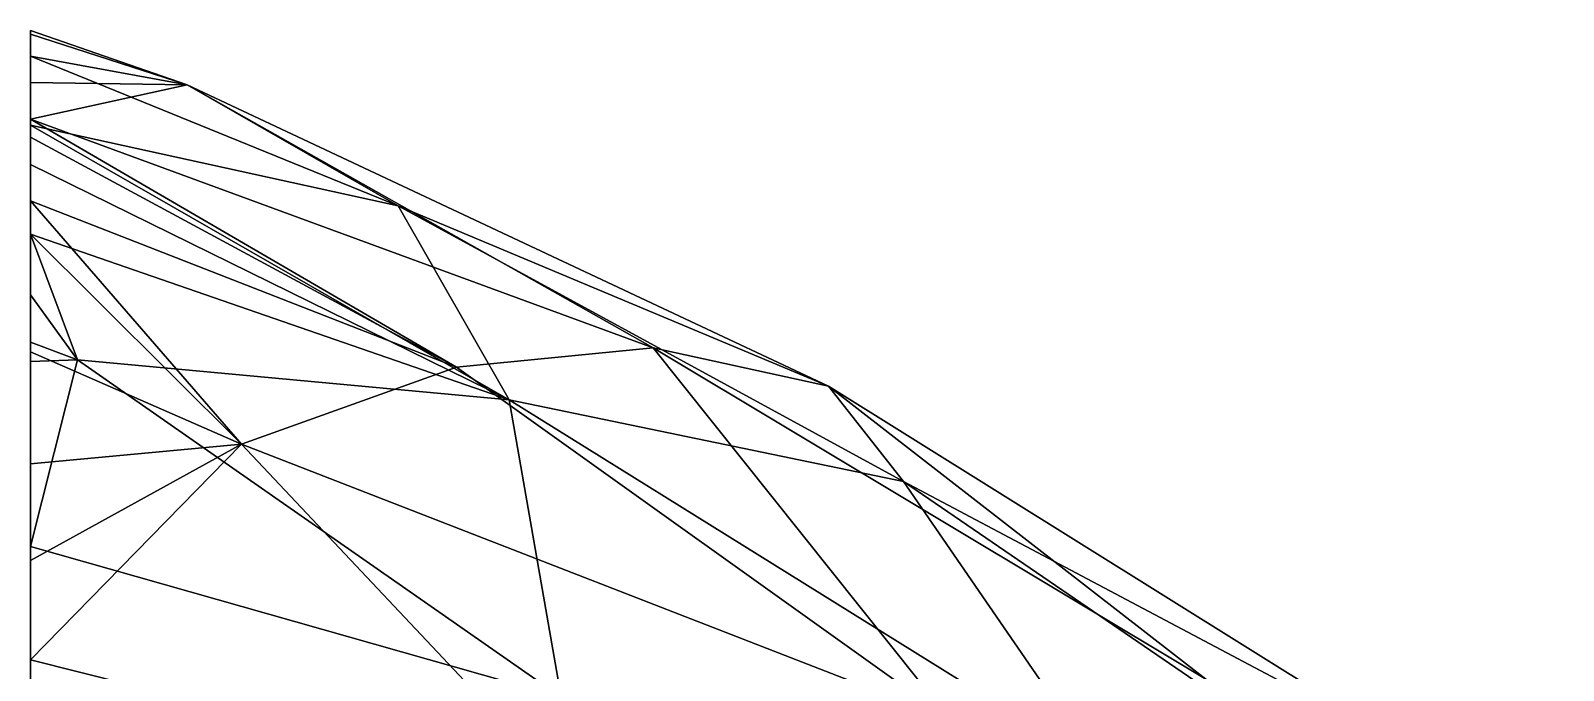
# Model space of a CAD drawing. Extents: x 373697 to 374058, y 6959904 to 6960301.
# Drawn here: x 373696.93 to 373707.46, y 6960114.61 to 6960119.01 of the extents above; entities that cross this region are included whole.
import ezdxf

# ---------------------------------------------------------------- set-up
doc = ezdxf.new("R2010")
doc.units = 0
doc.layers.add('Bht_Fk', color=7, linetype='CONTINUOUS')

msp = doc.modelspace()

# ---------------------------------------------------------------- linework, layer by layer
at = {"layer": 'Bht_Fk'}
for points in [[(373696.927, 6960118.649, 103.011), (373696.927, 6960119.006, 101.541), (373696.927, 6960118.981, 101.996)], [(373696.927, 6960118.649, 103.011), (373696.927, 6960118.831, 100.326), (373696.927, 6960119.006, 101.541)], [(373696.927, 6960119.006, 101.541), (373698.004, 6960118.634, 102.301), (373696.927, 6960118.981, 101.996)], [(373696.927, 6960119.006, 101.541), (373696.927, 6960118.831, 100.326), (373698.004, 6960118.634, 102.301)], [(373698.004, 6960118.634, 102.301), (373696.927, 6960118.649, 103.011), (373696.927, 6960118.981, 101.996)], [(373696.927, 6960117.836, 104.318), (373696.927, 6960118.357, 99.112), (373696.927, 6960118.831, 100.326)], [(373696.927, 6960117.836, 104.318), (373696.927, 6960118.831, 100.326), (373696.927, 6960118.649, 103.011)], [(373696.927, 6960118.831, 100.326), (373696.927, 6960118.357, 99.112), (373699.454, 6960117.802, 101.027)], [(373696.927, 6960118.831, 100.326), (373699.454, 6960117.802, 101.027), (373698.004, 6960118.634, 102.301)], [(373696.927, 6960118.397, 103.628), (373696.927, 6960117.836, 104.318), (373696.927, 6960118.649, 103.011)], [(373696.927, 6960118.397, 103.628), (373696.927, 6960118.649, 103.011), (373698.004, 6960118.634, 102.301)], [(373696.927, 6960118.397, 103.628), (373698.004, 6960118.634, 102.301), (373701.207, 6960116.826, 104.514)], [(373702.411, 6960116.562, 103.531), (373698.004, 6960118.634, 102.301), (373699.454, 6960117.802, 101.027)], [(373698.004, 6960118.634, 102.301), (373702.411, 6960116.562, 103.531), (373701.207, 6960116.826, 104.514)], [(373696.927, 6960118.397, 103.628), (373696.927, 6960118.274, 103.846), (373696.927, 6960117.836, 104.318)], [(373699.855, 6960116.693, 105.349), (373696.927, 6960118.274, 103.846), (373696.927, 6960118.397, 103.628)], [(373699.855, 6960116.693, 105.349), (373696.927, 6960118.397, 103.628), (373701.207, 6960116.826, 104.514)], [(373696.927, 6960118.357, 99.112), (373696.927, 6960117.836, 104.318), (373696.927, 6960117.608, 104.569)], [(373696.927, 6960118.357, 99.112), (373696.927, 6960117.608, 104.569), (373696.927, 6960117.608, 98.058)], [(373696.927, 6960117.608, 98.058), (373696.927, 6960118.085, 98.624), (373696.927, 6960118.357, 99.112)], [(373696.927, 6960118.085, 98.624), (373700.217, 6960116.468, 99.515), (373696.927, 6960118.357, 99.112)], [(373696.927, 6960118.357, 99.112), (373700.217, 6960116.468, 99.515), (373699.454, 6960117.802, 101.027)], [(373696.927, 6960117.836, 104.318), (373696.927, 6960118.274, 103.846), (373699.855, 6960116.693, 105.349)], [(373696.927, 6960118.085, 98.624), (373696.927, 6960117.608, 98.058), (373700.217, 6960116.468, 99.515)], [(373696.927, 6960117.836, 104.318), (373698.377, 6960116.163, 106.021), (373696.927, 6960117.608, 104.569)], [(373698.377, 6960116.163, 106.021), (373696.927, 6960117.836, 104.318), (373699.855, 6960116.693, 105.349)], [(373702.926, 6960115.907, 101.961), (373699.454, 6960117.802, 101.027), (373700.217, 6960116.468, 99.515)], [(373702.411, 6960116.562, 103.531), (373699.454, 6960117.802, 101.027), (373702.926, 6960115.907, 101.961)], [(373696.927, 6960116.798, 105.463), (373696.927, 6960116.028, 106.01), (373696.927, 6960117.608, 104.569)], [(373696.927, 6960116.028, 106.01), (373696.927, 6960117.189, 97.56), (373696.927, 6960117.608, 104.569)], [(373696.927, 6960117.189, 97.56), (373696.927, 6960117.608, 98.058), (373696.927, 6960117.608, 104.569)], [(373698.377, 6960116.163, 106.021), (373696.927, 6960116.798, 105.463), (373696.927, 6960117.608, 104.569)], [(373696.927, 6960117.608, 98.058), (373696.927, 6960117.189, 97.56), (373697.248, 6960116.744, 97.306)], [(373697.248, 6960116.744, 97.306), (373700.217, 6960116.468, 99.515), (373696.927, 6960117.608, 98.058)], [(373696.927, 6960116.864, 97.195), (373696.927, 6960117.189, 97.56), (373696.927, 6960116.731, 97.077)], [(373696.927, 6960116.028, 106.01), (373696.927, 6960116.731, 97.077), (373696.927, 6960117.189, 97.56)], [(373696.927, 6960117.189, 97.56), (373696.927, 6960116.864, 97.195), (373697.248, 6960116.744, 97.306)], [(373697.248, 6960116.744, 97.306), (373696.927, 6960116.864, 97.195), (373696.927, 6960116.731, 97.077)], [(373696.927, 6960116.028, 106.01), (373696.927, 6960116.798, 105.463), (373698.377, 6960116.163, 106.021)], [(373697.248, 6960116.744, 97.306), (373696.927, 6960116.731, 97.077), (373696.927, 6960115.46, 96.106)], [(373697.248, 6960116.744, 97.306), (373696.927, 6960115.46, 96.106), (373700.573, 6960114.424, 97.838)], [(373696.927, 6960116.731, 97.077), (373696.927, 6960116.028, 106.01), (373696.927, 6960115.46, 96.106)], [(373700.217, 6960116.468, 99.515), (373697.248, 6960116.744, 97.306), (373700.573, 6960114.424, 97.838)], [(373699.855, 6960116.693, 105.349), (373701.207, 6960116.826, 104.514), (373703.245, 6960114.272, 107.039)], [(373705.004, 6960114.548, 105.921), (373703.245, 6960114.272, 107.039), (373701.207, 6960116.826, 104.514)], [(373701.207, 6960116.826, 104.514), (373702.411, 6960116.562, 103.531), (373705.004, 6960114.548, 105.921)], [(373699.855, 6960116.693, 105.349), (373703.245, 6960114.272, 107.039), (373698.377, 6960116.163, 106.021)], [(373702.411, 6960116.562, 103.531), (373706.45, 6960114.04, 104.67), (373705.004, 6960114.548, 105.921)], [(373702.926, 6960115.907, 101.961), (373706.45, 6960114.04, 104.67), (373702.411, 6960116.562, 103.531)], [(373704.281, 6960113.938, 100.608), (373700.217, 6960116.468, 99.515), (373700.573, 6960114.424, 97.838)], [(373704.281, 6960113.938, 100.608), (373702.926, 6960115.907, 101.961), (373700.217, 6960116.468, 99.515)], [(373696.927, 6960115.363, 106.482), (373696.927, 6960116.028, 106.01), (373698.377, 6960116.163, 106.021)], [(373698.377, 6960116.163, 106.021), (373696.927, 6960114.681, 106.922), (373696.927, 6960115.363, 106.482)], [(373700.659, 6960113.743, 107.669), (373696.927, 6960114.681, 106.922), (373698.377, 6960116.163, 106.021)], [(373703.245, 6960114.272, 107.039), (373700.659, 6960113.743, 107.669), (373698.377, 6960116.163, 106.021)], [(373696.927, 6960115.363, 106.482), (373696.927, 6960099.826, 89.55), (373696.927, 6960116.028, 106.01)], [(373696.927, 6960116.028, 106.01), (373696.927, 6960099.955, 89.583), (373696.927, 6960101.387, 89.976)], [(373696.927, 6960099.826, 89.55), (373696.927, 6960099.955, 89.583), (373696.927, 6960116.028, 106.01)], [(373696.927, 6960116.028, 106.01), (373696.927, 6960101.387, 89.976), (373696.927, 6960103.643, 90.644)], [(373696.927, 6960113.933, 94.999), (373696.927, 6960116.028, 106.01), (373696.927, 6960111.181, 93.515)], [(373696.927, 6960108.111, 92.184), (373696.927, 6960116.028, 106.01), (373696.927, 6960107.591, 91.985)], [(373696.927, 6960107.591, 91.985), (373696.927, 6960116.028, 106.01), (373696.927, 6960103.643, 90.644)], [(373696.927, 6960111.181, 93.515), (373696.927, 6960116.028, 106.01), (373696.927, 6960110.405, 93.157)], [(373696.927, 6960110.405, 93.157), (373696.927, 6960116.028, 106.01), (373696.927, 6960108.111, 92.184)], [(373696.927, 6960115.46, 96.106), (373696.927, 6960116.028, 106.01), (373696.927, 6960114.331, 95.246)], [(373696.927, 6960114.331, 95.246), (373696.927, 6960116.028, 106.01), (373696.927, 6960113.933, 94.999)], [(373702.926, 6960115.907, 101.961), (373707.462, 6960112.804, 103.191), (373706.45, 6960114.04, 104.67)], [(373707.462, 6960112.804, 103.191), (373702.926, 6960115.907, 101.961), (373704.281, 6960113.938, 100.608)], [(373696.927, 6960115.46, 96.106), (373696.927, 6960114.331, 95.246), (373700.573, 6960114.424, 97.838)], [(373696.927, 6960113.227, 107.616), (373696.927, 6960115.363, 106.482), (373696.927, 6960114.681, 106.922)], [(373696.927, 6960113.227, 107.616), (373696.927, 6960099.826, 89.55), (373696.927, 6960115.363, 106.482)], [(373696.927, 6960114.21, 107.182), (373696.927, 6960113.227, 107.616), (373696.927, 6960114.681, 106.922)], [(373696.927, 6960114.21, 107.182), (373696.927, 6960114.681, 106.922), (373700.659, 6960113.743, 107.669)]]:
    msp.add_3dface(points, dxfattribs=at)

doc.saveas('drawing.dxf')
